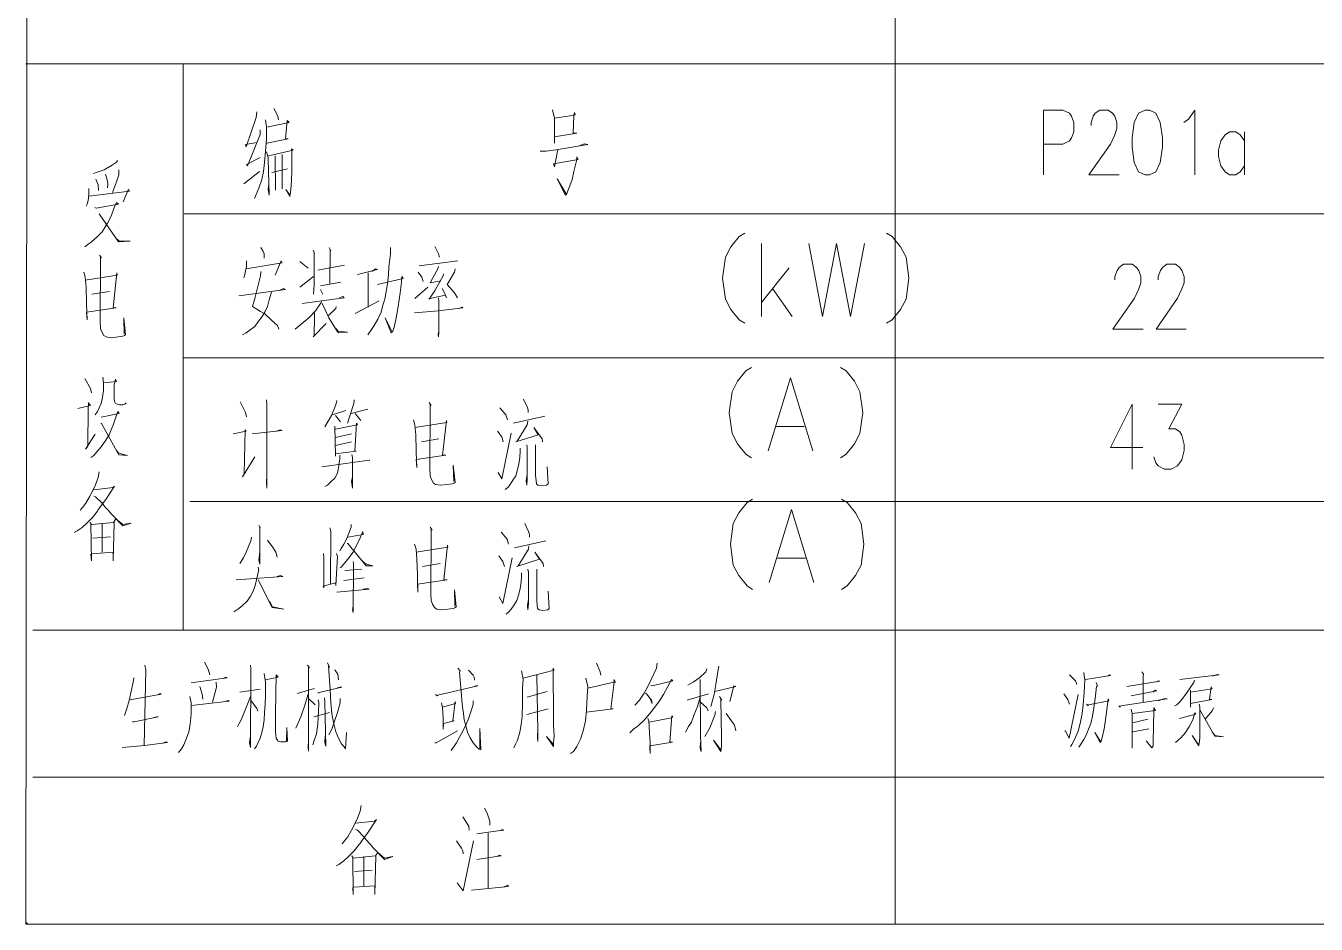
# Model space of a CAD drawing. Header units: millimetres. Extents: x 0 to 586, y 0 to 414.
# Drawn here: x 74.4 to 137.8, y 97.1 to 141.2 of the extents above; entities that cross this region are included whole.
import ezdxf

# ---------------------------------------------------------------- set-up
doc = ezdxf.new("R2010")
doc.units = ezdxf.units.MM

msp = doc.modelspace()

# ---------------------------------------------------------------- linework, layer by layer
at = {"color": 0, "lineweight": 0}
for points in [[(74.443167, 97.0915), (74.792417, 377.574528)], [(117.12575, 377.574528), (117.12575, 104.312861)], [(117.12575, 377.574528), (117.12575, 104.312861)], [(117.12575, 377.574528), (117.12575, 104.312861)], [(117.12575, 377.574528), (117.12575, 97.0915)], [(117.12575, 377.574528), (117.12575, 97.0915)], [(117.12575, 97.0915), (266.015611, 97.0915), (266.015611, 254.924278)], [(117.12575, 97.0915), (117.12575, 148.6535)], [(74.443167, 139.333111), (117.12575, 139.333111)], [(82.169, 139.333111), (82.169, 111.534222)], [(117.12575, 139.333111), (111.209667, 139.333111)], [(309.59425, 139.333111), (117.12575, 139.333111)], [(85.777917, 136.973028), (85.753222, 136.694333), (85.255806, 135.262056), (85.231111, 135.364361), (85.777917, 135.470194)], [(86.617528, 137.145889), (86.822139, 136.761361), (86.843306, 136.5885)], [(100.308833, 137.075333), (100.400556, 136.659056), (100.400556, 135.434917), (100.400556, 135.748889), (101.490639, 135.925278), (101.310722, 135.925278), (101.353056, 136.796639), (101.37775, 136.93775), (101.423611, 136.831917), (101.264861, 136.796639), (100.400556, 136.659056)], [(124.407083, 133.875639), (124.407083, 137.061222), (125.363111, 137.061222), (125.680611, 136.909528), (125.786444, 136.757833), (125.892278, 136.454444), (125.892278, 135.999361), (125.786444, 135.695972), (125.680611, 135.544278), (125.363111, 135.392583), (124.407083, 135.392583)], [(126.742472, 136.30275), (126.742472, 136.454444), (126.848306, 136.757833), (126.954139, 136.909528), (127.169333, 137.061222), (127.592667, 137.061222), (127.804333, 136.909528), (127.910167, 136.757833), (128.016, 136.454444), (128.016, 136.151056), (127.910167, 135.847667), (127.6985, 135.392583), (126.636639, 133.875639), (128.121833, 133.875639)], [(131.307417, 136.454444), (131.522611, 136.606139), (131.840111, 137.061222), (131.840111, 133.875639)], [(86.208306, 136.5885), (86.254167, 136.23925), (86.254167, 135.611306), (86.208306, 135.050389), (86.162444, 134.493), (86.116583, 134.037917), (86.028389, 133.653389), (85.890806, 133.233583), (85.665028, 132.711472)], [(86.321194, 136.203972), (86.345889, 136.23925), (87.365417, 136.447389), (87.277222, 136.553222), (87.1855, 135.643056), (87.323083, 135.643056), (86.275333, 135.434917)], [(85.957833, 136.098139), (85.957833, 135.854722), (85.322833, 134.316611), (85.276972, 134.387167), (85.957833, 134.736417)], [(134.281333, 135.544278), (134.069667, 135.847667), (133.858, 135.999361), (133.536972, 135.999361), (133.325306, 135.847667), (133.113639, 135.544278), (133.007806, 135.089194), (133.007806, 134.785806), (133.113639, 134.330722), (133.325306, 134.027333), (133.536972, 133.875639), (133.858, 133.875639), (134.069667, 134.027333), (134.281333, 134.330722)], [(134.281333, 135.999361), (134.281333, 133.875639)], [(86.254167, 135.015111), (86.345889, 134.736417), (86.345889, 134.665861), (86.39175, 132.884333), (86.345889, 133.163028), (86.367056, 133.339417)], [(86.367056, 134.806972), (87.570028, 135.085667), (87.481833, 135.156222), (87.503, 134.979833), (87.503, 134.108472), (87.481833, 133.582833), (87.457139, 133.163028), (87.411278, 132.813778), (87.206667, 133.163028), (87.390111, 132.919611)], [(99.698528, 135.050389), (99.991333, 135.050389), (100.584, 135.120944), (102.033917, 135.364361), (101.875167, 135.399639), (101.649389, 135.329083)], [(100.559306, 135.120944), (100.400556, 134.281333), (100.354694, 134.422444), (101.557667, 134.630583), (101.490639, 134.771694), (101.490639, 134.630583), (101.353056, 134.037917), (101.264861, 133.653389), (101.148444, 133.339417), (101.06025, 133.096), (100.989694, 132.919611), (100.947361, 132.884333), (100.538139, 133.688667), (100.968528, 132.954889)], [(78.948139, 134.577667), (78.902278, 134.510639), (78.651806, 134.33425), (78.288444, 134.126111), (77.949778, 134.020278), (77.766333, 133.949722)], [(86.684556, 134.806972), (86.70925, 133.12775)], [(87.02675, 134.877528), (87.02675, 133.198306)], [(78.355472, 133.914444), (78.447194, 133.565194), (78.471889, 133.427611), (78.447194, 133.251222)], [(79.015167, 134.126111), (79.015167, 133.879167), (78.902278, 133.529917), (78.697667, 133.007806)], [(85.911972, 134.037917), (85.142917, 133.44525)], [(86.525806, 134.002639), (87.298389, 134.179028)], [(77.540556, 133.215944), (77.540556, 132.93725), (77.515861, 132.725583), (77.494694, 132.552722), (77.448833, 132.446889), (77.402972, 132.344583)], [(77.540556, 132.831417), (79.537278, 133.078361), (79.491417, 133.180667), (79.219778, 132.552722)], [(77.879222, 133.671028), (77.992111, 133.392333), (78.016806, 133.110111)], [(77.833361, 132.274028), (77.903917, 132.23875), (78.994, 132.446889), (78.902278, 132.517444), (78.789389, 132.274028), (78.630639, 131.854222), (78.447194, 131.504972), (78.196722, 131.085167), (77.949778, 130.84175), (77.674611, 130.594806), (77.494694, 130.457222), (77.335944, 130.351389)], [(78.037972, 131.960056), (78.083833, 131.924778), (78.994, 130.594806), (79.561972, 130.630083), (79.036333, 130.630083), (78.902278, 130.735917)], [(82.218389, 131.967111), (117.12575, 131.967111)], [(309.59425, 131.967111), (117.12575, 131.967111)], [(109.745639, 131.025194), (109.470472, 130.855861), (109.06125, 130.344333), (108.789611, 129.832806), (108.652028, 128.806222), (108.789611, 127.783167), (109.06125, 127.271639), (109.470472, 126.760111), (109.745639, 126.590778)], [(110.564083, 126.929444), (110.564083, 130.513667)], [(112.885361, 130.513667), (113.566222, 126.929444), (114.250611, 130.513667), (114.931472, 126.929444), (115.615861, 130.513667)], [(116.705944, 131.025194), (116.981111, 130.855861), (117.390333, 130.344333), (117.661972, 129.832806), (117.799556, 128.806222), (117.661972, 127.783167), (117.390333, 127.271639), (116.981111, 126.760111), (116.705944, 126.590778)], [(78.066194, 129.938639), (78.157917, 129.801056), (78.112056, 129.832806), (78.112056, 128.996722), (78.090889, 127.352778), (78.090889, 126.689556), (78.112056, 126.340306), (78.182611, 126.167444), (78.270806, 125.991056), (78.387222, 125.9205), (78.634167, 125.885222), (79.202139, 125.955778), (79.293861, 125.991056), (79.339722, 126.026333), (79.248, 126.865944), (79.272694, 126.061611)], [(85.986056, 130.319639), (86.098944, 130.1115), (86.144806, 130.005667), (86.144806, 129.903361), (86.144806, 129.797528)], [(88.55075, 130.182056), (88.617778, 130.040944), (88.596611, 130.076222), (88.596611, 128.502833), (88.571917, 128.016)], [(89.3445, 130.319639), (89.411528, 130.146778), (89.390361, 130.217333), (89.369194, 128.538111)], [(92.343111, 130.319639), (92.343111, 130.005667), (92.272556, 129.342444), (92.251389, 128.993194), (92.205528, 128.538111), (92.1385, 128.153583), (92.071472, 127.772583), (91.97975, 127.490361), (91.888028, 127.141111), (91.729278, 126.791861), (91.549361, 126.477889), (91.387083, 126.234472), (91.228333, 126.022806)], [(94.523278, 130.354917), (94.703194, 130.005667), (94.749056, 129.832806)], [(85.2805, 129.656417), (85.2805, 129.377722), (85.234639, 129.169583), (85.188778, 128.993194), (85.142917, 128.820333)], [(85.259333, 129.271889), (87.030278, 129.554111), (86.984417, 129.656417), (86.688083, 128.957917)], [(87.891056, 129.621139), (88.300278, 129.307167)], [(88.776528, 129.204861), (90.095917, 129.448278)], [(90.730917, 128.993194), (91.708111, 129.236611), (91.616389, 129.271889), (91.432944, 129.134306)], [(93.750694, 129.413), (95.659222, 129.656417)], [(94.703194, 129.377722), (94.682028, 129.307167), (94.431556, 128.820333), (94.293972, 128.573389), (94.816083, 128.679222)], [(95.521639, 129.271889), (95.496944, 129.099028), (95.137111, 128.502833), (95.496944, 128.086556), (95.634528, 127.839611)], [(111.929333, 129.31775), (110.564083, 127.613833)], [(127.917222, 128.732139), (127.917222, 128.883833), (128.023056, 129.187222), (128.128889, 129.338917), (128.340556, 129.490611), (128.767417, 129.490611), (128.979083, 129.338917), (129.084917, 129.187222), (129.19075, 128.883833), (129.19075, 128.580444), (129.084917, 128.277056), (128.87325, 127.821972), (127.811389, 126.308556), (129.296583, 126.308556)], [(130.040944, 128.732139), (130.040944, 128.883833), (130.146778, 129.187222), (130.252611, 129.338917), (130.464278, 129.490611), (130.891139, 129.490611), (131.102806, 129.338917), (131.208639, 129.187222), (131.314472, 128.883833), (131.314472, 128.580444), (131.208639, 128.277056), (130.996972, 127.821972), (129.935111, 126.308556), (131.420306, 126.308556)], [(77.297139, 129.102556), (77.364167, 128.855611), (77.410028, 128.368778), (77.431194, 127.599722), (77.431194, 127.529167), (77.455889, 126.760111), (77.431194, 127.144639), (78.884639, 127.352778), (78.725889, 127.352778), (78.909333, 129.067278), (78.9305, 128.961444), (77.364167, 128.718028)], [(85.986056, 129.134306), (85.961361, 128.922639), (85.689722, 127.804333), (85.576833, 127.423333), (85.781444, 127.282222), (85.961361, 127.176389), (86.187139, 127.038806), (86.483472, 126.756583), (86.688083, 126.583722), (86.800972, 126.477889), (86.871528, 126.305028)], [(87.891056, 128.36525), (88.571917, 128.887361)], [(91.253028, 129.06375), (91.253028, 127.388056)], [(91.708111, 128.502833), (92.978111, 128.785056), (92.911083, 128.887361), (92.886389, 128.608667), (92.819361, 128.086556), (92.7735, 127.737306), (92.727639, 127.423333), (92.660611, 127.038806), (92.593583, 126.689556), (92.523028, 126.407333), (92.456, 126.199194), (92.388972, 126.128639), (92.092639, 126.862417), (92.410139, 126.199194)], [(93.704833, 129.099028), (93.88475, 128.855611), (93.955306, 128.643944)], [(94.953667, 129.028472), (94.9325, 128.922639), (94.544444, 128.224139), (94.385694, 127.980722), (94.248111, 127.772583), (94.226944, 127.804333), (94.293972, 127.804333), (95.045389, 127.980722), (95.09125, 127.839611), (95.020694, 128.051278), (94.886639, 128.294694)], [(77.681667, 128.019528), (78.545972, 128.157111)], [(84.895972, 127.945444), (87.189028, 128.259417), (87.097306, 128.294694), (86.913861, 128.224139)], [(86.508167, 128.121833), (86.39175, 127.737306), (86.303556, 127.423333), (86.187139, 127.176389), (86.053083, 126.932972), (85.869639, 126.689556), (85.689722, 126.442611), (85.460417, 126.26975), (85.259333, 126.128639), (85.075889, 126.022806)], [(88.914111, 128.435806), (89.912472, 128.608667)], [(88.914111, 128.259417), (89.027, 128.016)], [(93.546083, 127.804333), (94.181083, 128.36525)], [(111.110889, 128.294694), (112.066917, 126.929444)], [(88.981139, 127.702028), (88.914111, 127.560917), (88.663639, 127.211667), (88.346139, 126.862417), (87.961611, 126.548444), (87.665278, 126.305028)], [(88.003944, 127.560917), (90.071222, 127.839611), (90.004194, 127.910167), (89.845444, 127.839611)], [(88.981139, 127.596194), (89.139889, 127.246944), (89.323333, 126.862417), (89.527944, 126.513167), (89.732556, 126.199194), (89.799583, 126.128639), (90.229972, 126.163917), (89.774889, 126.199194), (89.662, 126.340306)], [(89.686694, 127.423333), (89.662, 127.3175), (89.298639, 126.96825)], [(90.618028, 127.070556), (91.796306, 127.702028)], [(93.524917, 127.105833), (94.703194, 127.211667), (95.906167, 127.352778), (95.860306, 127.388056), (95.680389, 127.3175)], [(94.703194, 127.839611), (94.727889, 127.702028), (94.727889, 126.163917), (94.703194, 125.9205), (94.682028, 126.022806), (94.703194, 126.163917)], [(88.617778, 127.105833), (88.617778, 126.897694), (88.596611, 125.991056), (88.55075, 125.9205), (89.18575, 126.583722)], [(82.169, 124.9045), (117.12575, 124.9045)], [(82.500611, 124.9045), (117.453833, 124.9045)], [(309.59425, 124.9045), (117.12575, 124.9045)], [(110.073722, 124.42825), (109.802083, 124.258917), (109.392861, 123.747389), (109.117694, 123.235861), (108.983639, 122.209278), (109.117694, 121.186222), (109.392861, 120.674694), (109.802083, 120.163167), (110.073722, 119.993833)], [(114.441111, 124.42825), (114.716278, 124.258917), (115.1255, 123.747389), (115.397139, 123.235861), (115.534722, 122.209278), (115.397139, 121.186222), (115.1255, 120.674694), (114.716278, 120.163167), (114.441111, 119.993833)], [(77.346528, 123.877917), (77.618167, 123.387556), (77.664028, 123.179417)], [(78.232, 123.948472), (78.253167, 123.6345), (78.253167, 123.28525), (78.207306, 122.96775), (78.140278, 122.653778), (78.048556, 122.445639), (77.960361, 122.26925), (77.843944, 122.096389)], [(78.277861, 123.669778), (78.891694, 123.736806), (78.845833, 123.842639), (78.775278, 123.563944), (78.775278, 123.317), (78.775278, 123.108861), (78.775278, 122.865444), (78.799972, 122.759611), (78.845833, 122.653778), (78.934028, 122.6185), (79.050444, 122.58675), (79.209194, 122.58675), (79.297389, 122.6185), (79.367944, 122.689056)], [(110.892167, 120.3325), (111.985778, 123.916722), (113.079389, 120.3325)], [(77.004333, 122.410361), (77.618167, 122.551472), (77.526444, 122.689056), (77.505278, 122.410361), (77.480583, 120.558278), (77.367694, 120.420694), (77.843944, 121.154472)], [(84.963, 122.731389), (85.142917, 122.382139), (85.234639, 122.20575), (85.2805, 121.997611)], [(86.257694, 122.833694), (86.278861, 122.590278), (86.278861, 118.501583), (86.257694, 118.783806), (86.278861, 119.133056)], [(89.707861, 122.798417), (89.662, 122.590278), (89.457389, 122.064639), (89.118722, 121.50725)], [(89.50325, 122.099917), (90.162944, 122.311583)], [(90.572167, 122.833694), (90.547472, 122.660833), (90.367556, 122.099917), (90.229972, 121.683639)], [(90.413417, 122.170472), (91.228333, 122.382139)], [(94.248111, 122.696111), (94.339833, 122.555), (94.293972, 122.590278), (94.293972, 121.750667), (94.272806, 120.11025), (94.272806, 119.447028), (94.293972, 119.097778), (94.364528, 118.921389), (94.452722, 118.748528), (94.565611, 118.677972), (94.816083, 118.642694), (95.384056, 118.71325), (95.475778, 118.748528), (95.521639, 118.783806), (95.429917, 119.619889), (95.454611, 118.819083)], [(97.722972, 122.449167), (98.019306, 122.099917), (98.086333, 121.8565)], [(98.880083, 122.868972), (99.063528, 122.484444), (99.109389, 122.346861), (99.109389, 122.20575)], [(128.763889, 122.622028), (127.702028, 120.498306), (129.293056, 120.498306)], [(128.763889, 122.622028), (128.763889, 119.436444)], [(130.037417, 122.622028), (131.205111, 122.622028), (130.566583, 121.408472), (130.887611, 121.408472), (131.099278, 121.256778), (131.205111, 121.105083), (131.310944, 120.65), (131.310944, 120.346611), (131.205111, 119.891528), (130.993444, 119.588139), (130.672417, 119.436444), (130.354917, 119.436444), (130.037417, 119.588139), (129.931583, 119.739833), (129.82575, 120.043222)], [(78.140278, 121.990556), (79.02575, 122.166944), (78.958722, 122.26925), (78.867, 121.990556), (78.754111, 121.641306), (78.641222, 121.362611), (78.528333, 121.119194), (78.344889, 120.805222), (78.140278, 120.523), (77.935667, 120.279583), (77.776917, 120.103194), (77.642861, 120.000889)], [(78.119111, 121.676583), (78.164972, 121.676583), (79.004583, 120.138472), (79.434972, 120.103194), (79.004583, 120.209028), (78.891694, 120.350139)], [(89.616139, 121.542528), (89.640833, 120.074972), (89.640833, 120.180806), (90.660361, 120.318389), (90.593333, 120.318389), (90.685056, 121.683639), (90.730917, 121.613083), (90.706222, 121.613083), (89.640833, 121.401417)], [(89.640833, 122.064639), (89.891306, 121.750667)], [(90.618028, 122.170472), (90.889667, 121.821222)], [(93.479056, 121.8565), (93.546083, 121.613083), (93.591944, 121.122722), (93.613111, 120.353667), (93.613111, 120.283111), (93.637806, 119.517583), (93.613111, 119.898583), (95.066556, 120.11025), (94.907806, 120.11025), (95.09125, 121.821222), (95.112417, 121.715389), (93.546083, 121.471972)], [(98.382667, 121.683639), (99.927833, 122.032889)], [(99.084694, 121.785944), (99.063528, 121.613083), (98.562583, 120.80875), (98.495556, 120.773472), (99.606806, 121.122722), (99.381028, 121.471972), (99.79025, 120.914583), (99.811417, 120.773472)], [(84.620806, 121.158), (85.255806, 121.299111), (85.213472, 121.366139), (85.167611, 119.200083), (85.075889, 119.0625), (85.689722, 120.039694)], [(85.552139, 121.158), (87.030278, 121.334389), (86.938556, 121.366139), (86.755111, 121.299111)], [(89.640833, 120.981611), (90.434583, 121.158)], [(97.610083, 121.299111), (97.814694, 121.016889), (97.881722, 120.773472)], [(97.63125, 119.270639), (97.814694, 118.956667), (98.269778, 121.193278)], [(111.301389, 121.528417), (112.666639, 121.528417)], [(90.434583, 120.773472), (89.640833, 120.600611)], [(93.863583, 120.773472), (94.727889, 120.914583)], [(98.721333, 120.4595), (98.721333, 120.318389), (98.700167, 120.004417), (98.654306, 119.690444), (98.587278, 119.41175), (98.495556, 119.097778), (98.357972, 118.886111), (98.223917, 118.677972), (98.111028, 118.536861), (97.973444, 118.434556)], [(99.038833, 120.632361), (99.063528, 120.494778), (99.063528, 118.956667), (99.038833, 118.642694), (99.017667, 118.850833), (99.063528, 119.168333)], [(99.47275, 120.632361), (99.47275, 119.133056), (99.493917, 118.850833), (99.518611, 118.71325), (99.585639, 118.642694), (99.765556, 118.607417), (100.016028, 118.642694), (100.086583, 118.71325), (100.040722, 119.549333)], [(91.341222, 119.866833), (91.298889, 119.866833), (88.981139, 119.549333)], [(89.866611, 120.11025), (89.866611, 119.933861), (89.799583, 119.517583), (89.753722, 119.235361), (89.616139, 118.991944), (89.436222, 118.819083), (89.252778, 118.642694), (89.118722, 118.572139)], [(90.45575, 120.145528), (90.480444, 120.004417), (90.480444, 118.501583), (90.434583, 118.819083), (90.480444, 119.0625)], [(78.048556, 119.298861), (78.002694, 119.016639), (77.868639, 118.667389), (77.75575, 118.423972), (77.572306, 118.074722), (77.392389, 117.76075), (77.233639, 117.549083), (77.117222, 117.4115)], [(77.776917, 118.423972), (78.729417, 118.529806), (78.70825, 118.529806), (78.799972, 118.600361), (78.366056, 117.933611), (78.207306, 117.725472), (77.981528, 117.4115), (77.960361, 117.376222), (77.709889, 117.06225), (77.43825, 116.783556), (77.208944, 116.571889), (76.958472, 116.399028), (76.824417, 116.328472)], [(77.776917, 118.11), (77.868639, 118.074722), (78.186139, 117.76075), (78.323722, 117.584361), (78.482472, 117.4115), (78.662389, 117.199833), (79.209194, 116.642444), (79.614889, 116.783556), (79.593722, 116.783556), (79.209194, 116.713), (78.867, 116.991694), (78.754111, 116.818833), (77.664028, 116.713), (77.597, 116.818833), (77.642861, 116.748278), (77.664028, 114.931472), (77.642861, 115.245444), (77.664028, 115.280722), (77.685194, 115.280722), (78.729417, 115.351278), (78.729417, 114.931472), (78.775278, 116.818833)], [(82.500611, 117.845417), (117.453833, 117.845417)], [(110.130167, 117.961833), (109.858528, 117.7925), (109.445778, 117.280972), (109.174139, 116.769444), (109.036556, 115.742861), (109.174139, 114.719806), (109.445778, 114.208278), (109.858528, 113.69675), (110.130167, 113.527417)], [(114.497556, 117.961833), (114.772722, 117.7925), (115.181944, 117.280972), (115.453583, 116.769444), (115.591167, 115.742861), (115.453583, 114.719806), (115.181944, 114.208278), (114.772722, 113.69675), (114.497556, 113.527417)], [(309.59425, 117.845417), (117.12575, 117.845417)], [(110.948611, 113.866083), (112.042222, 117.450306), (113.132306, 113.866083)], [(78.186139, 116.783556), (78.186139, 115.351278)], [(85.880222, 116.684778), (85.94725, 116.543667), (85.926083, 116.614222), (85.926083, 114.762139), (85.880222, 114.973806), (85.926083, 115.358333)], [(90.420472, 116.720056), (90.420472, 116.578944), (90.194694, 115.986278), (90.057111, 115.742861), (89.923056, 115.531194), (89.856028, 115.425361)], [(94.304556, 116.578944), (94.396278, 116.441361), (94.350417, 116.473111), (94.350417, 115.637028), (94.32925, 113.993083), (94.32925, 113.329861), (94.350417, 112.980611), (94.417444, 112.80775), (94.509167, 112.631361), (94.622056, 112.560806), (94.872528, 112.525528), (95.4405, 112.596083), (95.532222, 112.631361), (95.578083, 112.666639), (95.486361, 113.50625), (95.507528, 112.701917)], [(98.936528, 116.755333), (99.119972, 116.370806), (99.165833, 116.229694), (99.165833, 116.092111)], [(77.731056, 116.049778), (78.595361, 116.116806)], [(85.516861, 116.092111), (85.495694, 115.915722), (85.266389, 115.358333), (85.132333, 115.076111), (84.948889, 114.797417)], [(86.310611, 115.951), (86.585778, 115.566472), (86.719833, 115.358333), (86.790389, 115.111389)], [(89.37625, 116.543667), (89.422111, 116.370806), (89.400944, 113.820222)], [(90.261722, 116.092111), (91.013139, 116.229694), (90.988444, 116.370806), (90.808528, 115.951), (90.670944, 115.672306), (90.512194, 115.358333), (90.307583, 115.076111), (90.102972, 114.832694), (89.923056, 114.624556), (89.856028, 114.589278)], [(97.779417, 116.335528), (98.07575, 115.986278), (98.142778, 115.742861)], [(90.219389, 115.774611), (90.261722, 115.774611), (91.147194, 114.691583), (91.489389, 114.691583), (91.147194, 114.762139), (90.988444, 114.90325)], [(93.531972, 115.742861), (93.602528, 115.495917), (93.644861, 115.009083), (93.669556, 114.240028), (93.669556, 114.169472), (93.690722, 113.400417), (93.669556, 113.784944), (95.123, 113.993083), (94.96425, 113.993083), (95.144167, 115.707583), (95.168861, 115.60175), (93.602528, 115.358333)], [(98.439111, 115.566472), (99.98075, 115.915722)], [(99.141139, 115.672306), (99.119972, 115.495917), (98.619028, 114.691583), (98.552, 114.659833), (99.66325, 115.009083), (99.437472, 115.358333), (99.846694, 114.797417), (99.867861, 114.659833)], [(89.05875, 115.287778), (89.083444, 115.111389), (89.083444, 113.608556), (89.037583, 113.679111), (89.651417, 113.8555), (89.672583, 113.714389), (89.739611, 115.146667), (89.69375, 115.287778)], [(90.512194, 114.90325), (90.536889, 114.797417), (90.536889, 114.726861), (90.512194, 112.387944), (90.491028, 112.525528), (90.512194, 112.701917)], [(93.920028, 114.659833), (94.780806, 114.797417)], [(97.666528, 115.181944), (97.871139, 114.90325), (97.938167, 114.659833)], [(97.687694, 113.157), (97.871139, 112.843028), (98.322694, 115.076111)], [(111.357833, 115.062), (112.723083, 115.062)], [(85.859056, 114.624556), (85.880222, 114.448167), (85.880222, 114.483444), (85.700306, 113.714389), (85.608583, 113.435694), (85.471, 113.192278), (85.31225, 112.945333), (85.086472, 112.737194), (84.903028, 112.596083), (84.656083, 112.423222)], [(84.768972, 113.993083), (87.062028, 114.169472), (86.949139, 114.20475), (86.790389, 114.169472)], [(90.057111, 113.957806), (91.059, 114.098917)], [(90.942583, 114.518722), (90.102972, 114.448167)], [(98.777778, 114.342333), (98.777778, 114.20475), (98.756611, 113.890778), (98.71075, 113.576806), (98.643722, 113.294583), (98.552, 112.980611), (98.414417, 112.772472), (98.280361, 112.560806), (98.163944, 112.423222), (98.029889, 112.317389)], [(99.095278, 114.518722), (99.119972, 114.377611), (99.119972, 112.843028), (99.095278, 112.525528), (99.074111, 112.737194), (99.119972, 113.051167)], [(99.529194, 114.518722), (99.529194, 113.015889), (99.550361, 112.737194), (99.571528, 112.596083), (99.642083, 112.525528), (99.822, 112.493778), (100.072472, 112.525528), (100.1395, 112.596083), (100.093639, 113.435694)], [(85.859056, 113.993083), (86.539917, 112.631361), (87.107889, 112.560806), (86.561083, 112.666639), (86.402333, 112.945333)], [(89.718444, 113.400417), (91.305944, 113.541528), (91.238917, 113.576806), (91.013139, 113.541528)], [(74.792417, 111.534222), (117.12575, 111.534222)], [(92.290194, 111.534222), (117.12575, 111.534222)], [(117.12575, 111.534222), (111.209667, 111.534222)], [(309.59425, 111.534222), (117.12575, 111.534222)], [(80.288694, 109.816194), (80.334556, 109.572778), (80.246361, 105.868611)], [(83.220278, 109.957306), (83.400194, 109.608056), (83.47075, 109.325833)], [(85.467472, 109.816194), (85.488639, 109.608056), (85.467472, 105.762778), (85.421611, 106.009722), (85.467472, 106.323694)], [(88.261472, 109.816194), (88.307333, 109.780917), (88.374361, 109.675083), (88.3285, 109.745639), (88.3285, 105.589917), (88.307333, 105.798056), (88.3285, 106.080278)], [(89.259833, 109.922028), (89.351556, 109.710361), (89.305694, 109.780917), (89.393889, 108.595583), (89.418583, 107.964111), (89.464444, 107.442), (89.556167, 106.986917), (89.669056, 106.531833), (89.803111, 106.217861), (89.940694, 105.939167), (90.078278, 105.798056), (90.145306, 105.69575), (90.191167, 106.496556)], [(95.655694, 109.6645), (95.768583, 109.526917), (95.743889, 109.456361), (95.814444, 108.514444), (95.856778, 108.094639), (95.881472, 107.745389), (95.927333, 107.431417), (95.973194, 107.117444), (96.040222, 106.835222), (96.131944, 106.52125), (96.266, 106.242556), (96.403583, 105.999139), (96.5835, 105.787472), (96.699917, 105.685167), (96.788111, 105.649889), (96.74225, 106.697639), (96.74225, 105.716917)], [(98.855389, 109.174139), (100.379389, 109.558667), (100.333528, 109.6645), (100.333528, 109.138861), (100.354694, 107.706583), (100.354694, 106.972806), (100.354694, 106.866972), (100.379389, 106.344861), (100.354694, 105.995611), (100.354694, 105.819222), (100.016028, 106.309583), (100.333528, 105.925056)], [(102.467833, 109.907917), (102.64775, 109.488111), (102.672444, 109.31525)], [(105.44175, 109.907917), (105.417056, 109.6645), (105.145417, 109.103583), (104.986667, 108.754333), (104.80675, 108.440361), (104.577444, 108.091111), (104.351667, 107.847694)], [(107.872389, 109.629222), (107.826528, 109.488111), (107.530194, 109.209417), (107.212694, 108.966), (106.941056, 108.824889)], [(108.461528, 109.766806), (108.440361, 109.593944), (108.323944, 108.860167), (108.23575, 108.369806), (108.077, 107.777139)], [(79.745417, 109.18825), (79.720722, 108.976583), (79.607833, 108.454472), (79.519639, 108.069944), (79.403222, 107.685417), (79.290333, 107.336167)], [(82.560583, 108.944833), (84.331528, 109.18825), (84.2645, 109.223528), (84.126917, 109.152972)], [(83.78825, 108.976583), (83.809417, 108.733167), (83.604806, 107.999389)], [(86.148333, 109.396389), (86.215361, 108.976583), (86.215361, 108.348639), (86.194194, 107.893556), (86.1695, 107.477278), (86.148333, 107.128028), (86.102472, 106.778778), (86.035444, 106.496556), (85.943722, 106.217861), (85.852, 106.009722), (85.763806, 105.833333), (85.672083, 105.69575)], [(86.215361, 109.082417), (86.829194, 109.223528), (86.737472, 109.325833), (86.695139, 107.442), (86.695139, 107.022194), (86.695139, 106.567111), (86.716306, 106.358972), (86.737472, 106.217861), (86.783333, 106.147306), (86.829194, 106.080278), (86.966778, 106.045), (87.192556, 106.045), (87.284278, 106.080278), (87.259583, 106.7435), (87.238417, 106.080278), (87.171389, 106.045)], [(89.623194, 109.572778), (89.75725, 109.361111), (89.803111, 109.082417)], [(96.177806, 109.562194), (96.403583, 109.31525), (96.449444, 109.212944), (96.470611, 109.071833)], [(98.788361, 109.523389), (98.855389, 109.103583), (98.834222, 108.683778), (98.834222, 107.95), (98.809528, 107.286778), (98.767194, 106.90225), (98.696639, 106.517722), (98.58375, 106.133194), (98.492028, 105.925056), (98.403833, 105.752194)], [(99.53625, 109.31525), (99.582111, 106.553), (99.582111, 106.066167), (99.560944, 106.274306), (99.582111, 106.694111)], [(101.945722, 109.174139), (102.033917, 108.754333), (102.01275, 108.2675), (101.966889, 107.60075), (101.921028, 107.078639), (101.808139, 106.588278), (101.670556, 106.168472), (101.490639, 105.819222), (101.331889, 105.575806), (101.194306, 105.469972)], [(102.033917, 108.683778), (103.307444, 108.966), (103.328611, 109.103583), (103.399167, 108.966), (103.328611, 108.966), (103.169861, 107.671306), (103.28275, 107.671306), (101.966889, 107.498444)], [(105.12425, 108.824889), (105.191278, 108.789611), (106.214333, 109.033028), (106.143778, 109.103583), (105.963861, 108.754333), (105.75925, 108.369806), (105.554639, 108.055833), (105.328861, 107.741861), (105.078389, 107.427889), (104.80675, 107.113917), (104.510417, 106.835222), (104.464556, 106.799944), (104.284639, 106.658833), (104.101194, 106.482444)], [(107.551361, 109.103583), (107.576056, 106.344861), (107.597222, 105.575806), (107.551361, 105.716917), (107.576056, 106.030889)], [(125.691194, 109.329361), (125.973417, 109.047139), (126.01575, 108.955417), (126.040444, 108.863694)], [(126.386167, 109.452833), (126.386167, 109.421083), (126.432028, 109.078889), (126.407333, 108.48975), (126.365, 107.868861), (126.3015, 107.434944), (126.213306, 106.937528), (126.103944, 106.563583), (125.95225, 106.193167), (125.800556, 105.910944), (125.733528, 105.819222)], [(126.474361, 109.110639), (127.691444, 109.297611), (127.649111, 109.329361), (127.53975, 109.265861)], [(128.495778, 108.768444), (130.125611, 109.018917), (130.062111, 109.047139), (129.95275, 108.987167)], [(129.233083, 109.484583), (129.342444, 109.357583), (129.300111, 109.329361), (129.300111, 107.992333)], [(131.822472, 109.078889), (131.797778, 108.955417), (131.430889, 108.42625), (131.148667, 108.055833), (130.951111, 107.868861), (130.84175, 107.805361)], [(131.102806, 109.110639), (133.039556, 109.329361), (132.930194, 109.357583), (132.711472, 109.265861)], [(79.561972, 108.105222), (81.085972, 108.383917), (81.040111, 108.419194), (80.948389, 108.348639)], [(83.128556, 108.1405), (83.107389, 108.383917), (82.990972, 108.768444)], [(84.945361, 108.48975), (85.943722, 108.627333)], [(88.307333, 108.383917), (88.123889, 107.79125), (87.943972, 107.265611), (87.6935, 106.708222)], [(87.760528, 108.419194), (88.624833, 108.662611)], [(88.783583, 108.454472), (88.850611, 108.454472), (88.917639, 108.48975), (89.961861, 108.733167), (89.873667, 108.733167), (89.736083, 108.697889)], [(94.565611, 108.373333), (94.632639, 108.302778), (94.6785, 108.338056), (96.629361, 108.793139), (96.541167, 108.793139), (96.449444, 108.757861)], [(100.037194, 108.510917), (99.06, 108.232222)], [(104.873778, 108.440361), (104.919639, 108.405083), (105.170111, 108.091111), (105.191278, 107.91825), (105.099556, 108.161667)], [(106.916361, 108.091111), (107.960583, 108.405083)], [(108.278083, 108.510917), (109.301139, 108.754333), (109.209417, 108.789611), (109.004806, 108.020556)], [(125.408972, 108.398028), (125.603, 108.115806), (125.691194, 107.900611)], [(125.451306, 106.563583), (125.472472, 106.595333), (125.670028, 106.221389), (126.103944, 108.366278)], [(126.996472, 108.955417), (127.059972, 108.800194), (127.017639, 108.768444), (126.950611, 108.179306), (126.887111, 107.713639), (126.820083, 107.311472), (126.735417, 106.937528), (126.626056, 106.658833), (126.516694, 106.408361), (126.386167, 106.161417), (126.276806, 105.974444), (126.146278, 105.787472)], [(128.7145, 108.302778), (129.973917, 108.55325), (129.885722, 108.581472), (129.776361, 108.48975)], [(131.624917, 108.581472), (131.624917, 107.745389), (131.624917, 107.932361), (132.669139, 108.115806), (132.559778, 108.115806), (132.647972, 108.736694), (132.690306, 108.644972), (131.624917, 108.48975)], [(84.2645, 108.034667), (84.398556, 108.069944), (84.42325, 108.034667), (82.560583, 107.826528), (82.560583, 107.964111), (82.493556, 108.278083), (82.560583, 107.964111), (82.560583, 107.406722), (82.514722, 106.916361), (82.447694, 106.531833), (82.334806, 106.217861), (82.197222, 105.903889), (82.084333, 105.69575), (81.94675, 105.519361)], [(85.467472, 108.278083), (85.329889, 107.893556), (85.171139, 107.477278), (85.037083, 107.163306), (84.920667, 106.951639), (84.832472, 106.778778)], [(85.467472, 108.105222), (85.784972, 107.685417), (85.830833, 107.544306)], [(88.3285, 108.175778), (88.646, 107.861806)], [(88.80475, 108.105222), (88.829444, 107.964111), (88.829444, 107.893556), (88.783583, 106.916361), (88.713028, 106.429528), (88.600139, 106.112028), (88.533111, 105.903889)], [(89.101083, 108.211056), (89.12225, 107.999389), (89.168111, 105.833333), (89.12225, 106.009722), (89.146944, 106.323694)], [(89.873667, 108.175778), (89.873667, 107.964111), (89.736083, 107.442), (89.5985, 107.057472), (89.464444, 106.672944), (89.326861, 106.39425)], [(94.858417, 107.953528), (94.904278, 107.710111), (94.928972, 107.21975), (94.928972, 106.662361), (94.950139, 106.941056), (95.47225, 107.082167), (95.405222, 107.082167), (95.518111, 108.024083), (95.539278, 107.91825), (94.904278, 107.745389)], [(96.403583, 108.059361), (96.403583, 107.882972), (96.311861, 107.569), (96.198972, 107.21975), (96.086083, 106.941056), (95.927333, 106.627083), (95.743889, 106.277833), (95.585139, 105.999139), (95.334667, 105.614611)], [(107.551361, 108.232222), (107.417306, 107.777139), (107.258556, 107.392611), (107.120972, 107.008083), (106.986917, 106.799944), (106.828167, 106.517722)], [(107.576056, 107.985278), (107.872389, 107.706583), (107.939417, 107.565472)], [(108.507389, 108.2675), (108.620278, 108.091111), (108.574417, 108.126389), (108.599111, 106.274306), (108.599111, 105.819222), (108.574417, 105.575806), (108.211056, 106.133194), (108.574417, 105.646361)], [(126.516694, 107.900611), (126.604889, 107.805361), (126.626056, 107.868861), (127.624417, 108.055833), (127.582083, 108.147556), (127.518583, 107.621917), (127.451556, 107.1245), (127.388056, 106.690583), (127.299861, 106.316639), (127.236361, 106.097917), (127.1905, 106.006194), (126.929444, 106.503611), (127.211667, 106.066167), (127.257528, 106.129667)], [(128.104194, 107.805361), (128.167694, 107.745389), (128.213556, 107.805361), (130.474861, 108.147556), (130.319639, 108.147556), (130.037417, 108.055833)], [(128.756833, 107.434944), (129.906889, 107.590167), (129.822222, 107.713639), (129.822222, 107.558417), (129.801056, 106.037944), (129.801056, 105.850972), (129.734028, 105.755722), (129.451806, 106.097917)], [(132.058833, 107.900611), (132.083528, 107.745389), (132.083528, 106.221389), (132.058833, 105.974444), (132.037667, 105.850972), (131.713111, 106.348389), (132.037667, 105.882722)], [(132.757333, 107.713639), (132.711472, 107.590167), (132.344583, 107.15625)], [(79.678389, 107.022194), (79.720722, 107.022194), (79.766583, 107.022194), (80.948389, 107.265611), (80.856667, 107.265611), (80.697917, 107.230333)], [(88.578972, 107.265611), (89.351556, 107.477278)], [(99.038833, 107.392611), (100.083056, 107.671306)], [(104.986667, 107.184472), (105.032528, 107.078639), (105.078389, 106.20375), (105.099556, 106.101444), (105.099556, 105.469972), (105.078389, 105.752194), (105.078389, 105.8545), (106.189639, 106.030889), (106.168472, 106.030889), (106.055583, 106.030889), (106.168472, 107.322056), (106.214333, 107.2515), (106.143778, 107.216222), (105.053694, 107.008083)], [(108.302778, 107.533722), (108.278083, 107.357333), (108.031139, 106.729389), (107.780667, 106.309583)], [(108.824889, 107.427889), (109.234111, 106.866972), (109.301139, 106.588278)], [(128.7145, 107.650139), (128.756833, 107.434944), (128.756833, 106.845806), (128.756833, 106.503611), (128.756833, 105.7275), (128.756833, 105.882722), (128.756833, 106.193167)], [(129.54, 107.15625), (128.778, 106.969278)], [(131.081639, 107.184472), (131.885972, 107.403194), (131.843639, 107.466694), (131.734278, 107.1245), (131.582583, 106.814056), (131.385028, 106.503611), (131.169833, 106.253139), (131.018139, 106.129667), (130.887611, 106.006194)], [(132.083528, 107.621917), (132.820833, 106.316639), (133.25475, 106.284889), (132.820833, 106.348389), (132.690306, 106.531833)], [(94.51975, 105.999139), (94.586778, 105.999139), (95.631, 106.591806)], [(128.799167, 106.531833), (129.582333, 106.690583)], [(79.177444, 105.762778), (80.267528, 105.868611), (81.403472, 106.009722), (81.332917, 106.045), (81.153, 105.974444)], [(117.12575, 104.312861), (74.792417, 104.312861)], [(117.12575, 104.312861), (92.290194, 104.312861)], [(117.12575, 104.312861), (111.209667, 104.312861)], [(309.59425, 104.312861), (117.12575, 104.312861)], [(90.903778, 102.922917), (90.857917, 102.644222), (90.723861, 102.294972), (90.610972, 102.051556), (90.427528, 101.702306), (90.247611, 101.384806), (90.088861, 101.176667), (89.972444, 101.035556)], [(96.968028, 102.785333), (97.102083, 102.538389), (97.172639, 102.294972), (97.2185, 102.153861), (97.2185, 101.945722)], [(90.632139, 102.051556), (91.584639, 102.153861), (91.563472, 102.153861), (91.655194, 102.224417), (91.221278, 101.561194), (91.062528, 101.353056), (90.83675, 101.035556), (90.812056, 101.003806), (90.565111, 100.686306), (90.289944, 100.407611), (90.064167, 100.199472), (89.813694, 100.023083), (89.679639, 99.952528)], [(95.899111, 102.365528), (96.103722, 102.051556), (96.195444, 101.910444), (96.216611, 101.702306)], [(90.632139, 101.734056), (90.723861, 101.702306), (91.041361, 101.384806), (91.175417, 101.211944), (91.337694, 101.035556), (91.517611, 100.827417), (92.060889, 100.270028), (92.470111, 100.407611), (92.448944, 100.407611), (92.060889, 100.337056), (91.722222, 100.619278), (91.609333, 100.442889), (90.51925, 100.337056), (90.448694, 100.442889), (90.494556, 100.372333), (90.51925, 98.555528), (90.494556, 98.8695), (90.51925, 98.904778), (90.540417, 98.904778), (91.584639, 98.975333), (91.584639, 98.555528), (91.6305, 100.442889)], [(96.579972, 101.525917), (97.624194, 101.667028), (97.920528, 101.702306), (97.828806, 101.734056), (97.715917, 101.667028)], [(97.147944, 101.561194), (97.147944, 98.8695)], [(95.581611, 101.176667), (95.6945, 101.035556), (95.832083, 100.827417), (95.899111, 100.686306), (95.923806, 100.548722)], [(95.627472, 99.116444), (95.923806, 98.731917), (96.421222, 101.176667)], [(91.041361, 100.407611), (91.041361, 98.975333)], [(96.579972, 100.270028), (97.557167, 100.407611), (97.786472, 100.442889), (97.715917, 100.478167), (97.624194, 100.442889)], [(90.586278, 99.673833), (91.450583, 99.744389)], [(96.333028, 98.767194), (98.149833, 98.940056), (98.103972, 99.010611), (97.899361, 98.904778)], [(74.443167, 97.190278), (74.541944, 97.0915)], [(117.12575, 97.0915), (74.443167, 97.0915)], [(111.209667, 97.0915), (117.12575, 97.0915)]]:
    msp.add_lwpolyline(points, dxfattribs=at)
msp.add_lwpolyline([(129.398889, 137.061222), (129.077861, 136.909528), (128.866194, 136.454444), (128.760361, 135.695972), (128.760361, 135.240889), (128.866194, 134.482417), (129.077861, 134.027333), (129.398889, 133.875639), (129.610556, 133.875639), (129.928056, 134.027333), (130.139722, 134.482417), (130.245556, 135.240889), (130.245556, 135.695972), (130.139722, 136.454444), (129.928056, 136.909528), (129.610556, 137.061222)], close=True, dxfattribs=at)

doc.saveas('drawing.dxf')
